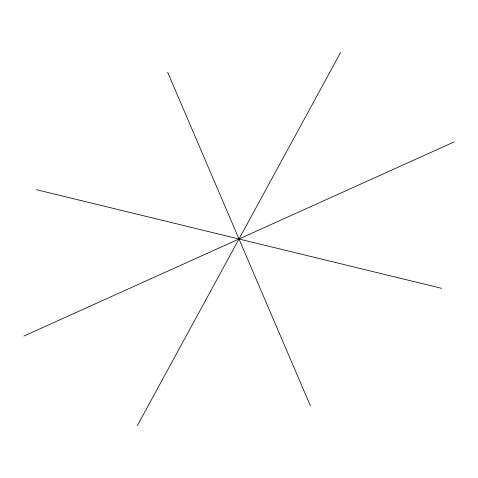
<?xml version="1.0" encoding="UTF-8"?>
<svg xmlns="http://www.w3.org/2000/svg" width="478" height="478" viewBox="0 0 478 478"><rect width="100%" height="100%" fill="white"/><g stroke="black" fill="none" stroke-linecap="round" stroke-linejoin="round"><path stroke-width="0.72" d="M137.377 425.581L340.623 52.419M23.9 336.058L454.1 141.942M36.43 189.682L441.57 288.318M167.617 72.196L310.383 405.804"/></g></svg>
